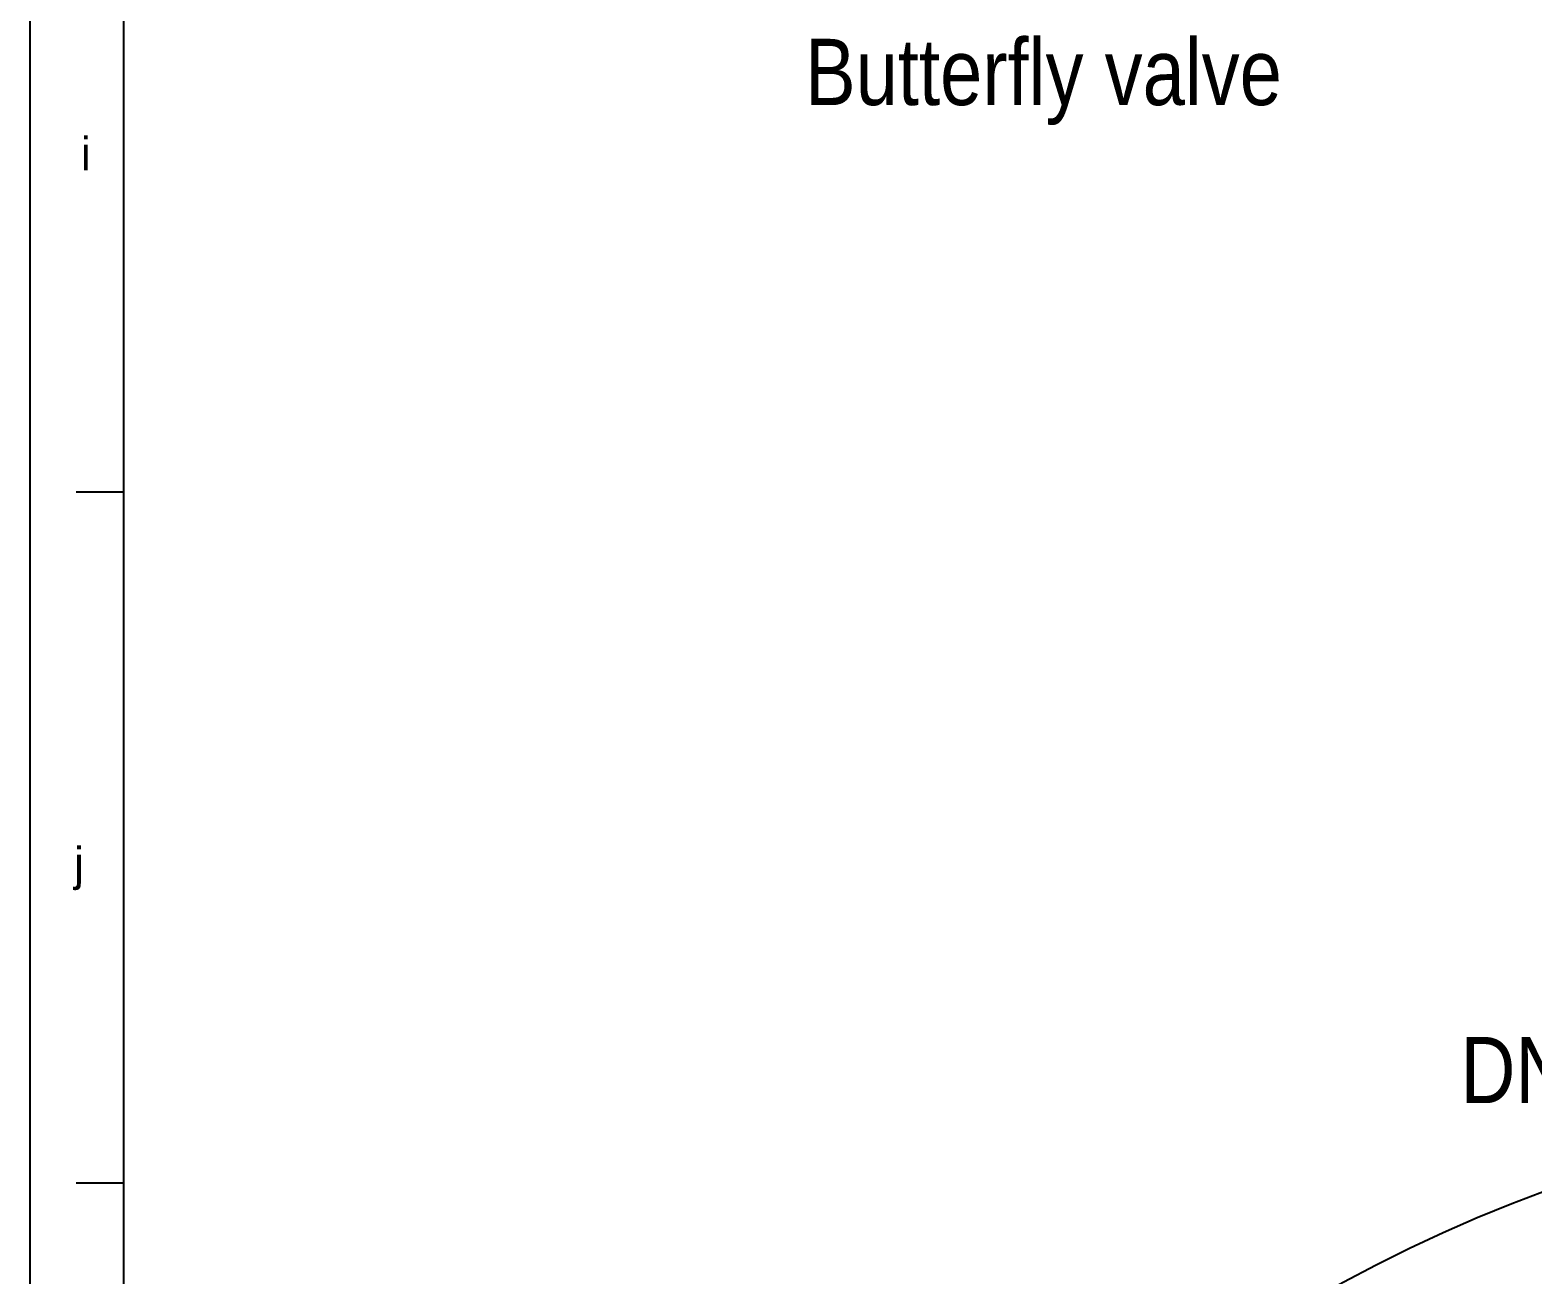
# Model space of a CAD drawing. Extents: x 77471 to 85881, y 26709 to 38599.
# Drawn here: x 77472 to 79060, y 31102 to 32417 of the extents above; entities that cross this region are included whole.
import ezdxf

# ---------------------------------------------------------------- set-up
doc = ezdxf.new("R2010")
doc.units = 0
doc.header["$MEASUREMENT"] = 0
for name, color, linetype in [('1', 7, 'CONTINUOUS'), ('10', 7, 'CONTINUOUS'), ('15', 7, 'CONTINUOUS'), ('17', 7, 'CONTINUOUS')]:
    doc.layers.add(name, color=color, linetype=linetype)
doc.styles.get("Standard").update_dxf_attribs({"font": 'txt', "height": 0.2})

msp = doc.modelspace()

# ---------------------------------------------------------------- linework, layer by layer
at = {"layer": '1', "color": 253, "linetype": 'Continuous'}
for p, q in [((77570.8, 31929), (77520.8, 31929)), ((77570.8, 31199), (77520.8, 31199))]:
    msp.add_line(p, q, dxfattribs=at)
msp.add_lwpolyline([(77570.8, 26809), (85780.8, 26809), (85780.8, 38499), (77570.8, 38499), (77570.8, 26809)], dxfattribs=at)
at = {"layer": '10', "color": 253, "linetype": 'Continuous'}
msp.add_lwpolyline([(77472.1, 38597.2), (85879.6, 38597.2), (85879.6, 26710.8), (77472.1, 26710.8), (77472.1, 38597.2)], dxfattribs=at)
at = {"layer": '10', "color": 3, "linetype": 'Continuous'}
msp.add_circle((79631.8, 29669.9), 1620, dxfattribs=at)

# ---------------------------------------------------------------- texts
at = {"layer": '1', "color": 253, "linetype": 'Continuous'}
for s, p in [('i', (77525.8, 32269)), ('j', (77518.5, 31519))]:
    msp.add_text(s, height=35, dxfattribs=at).set_placement(p)
at = {"layer": '15', "color": 1, "linetype": 'Continuous', "width": 0.857143}
msp.add_text('DN300', height=70, dxfattribs=at).set_placement((78983.6, 31283.5))
at = {"layer": '17', "color": 215, "linetype": 'Continuous', "width": 0.857143}
msp.add_text('Butterfly valve', height=70, dxfattribs=at).set_placement((78290.9, 32337.8))

doc.saveas('drawing.dxf')
